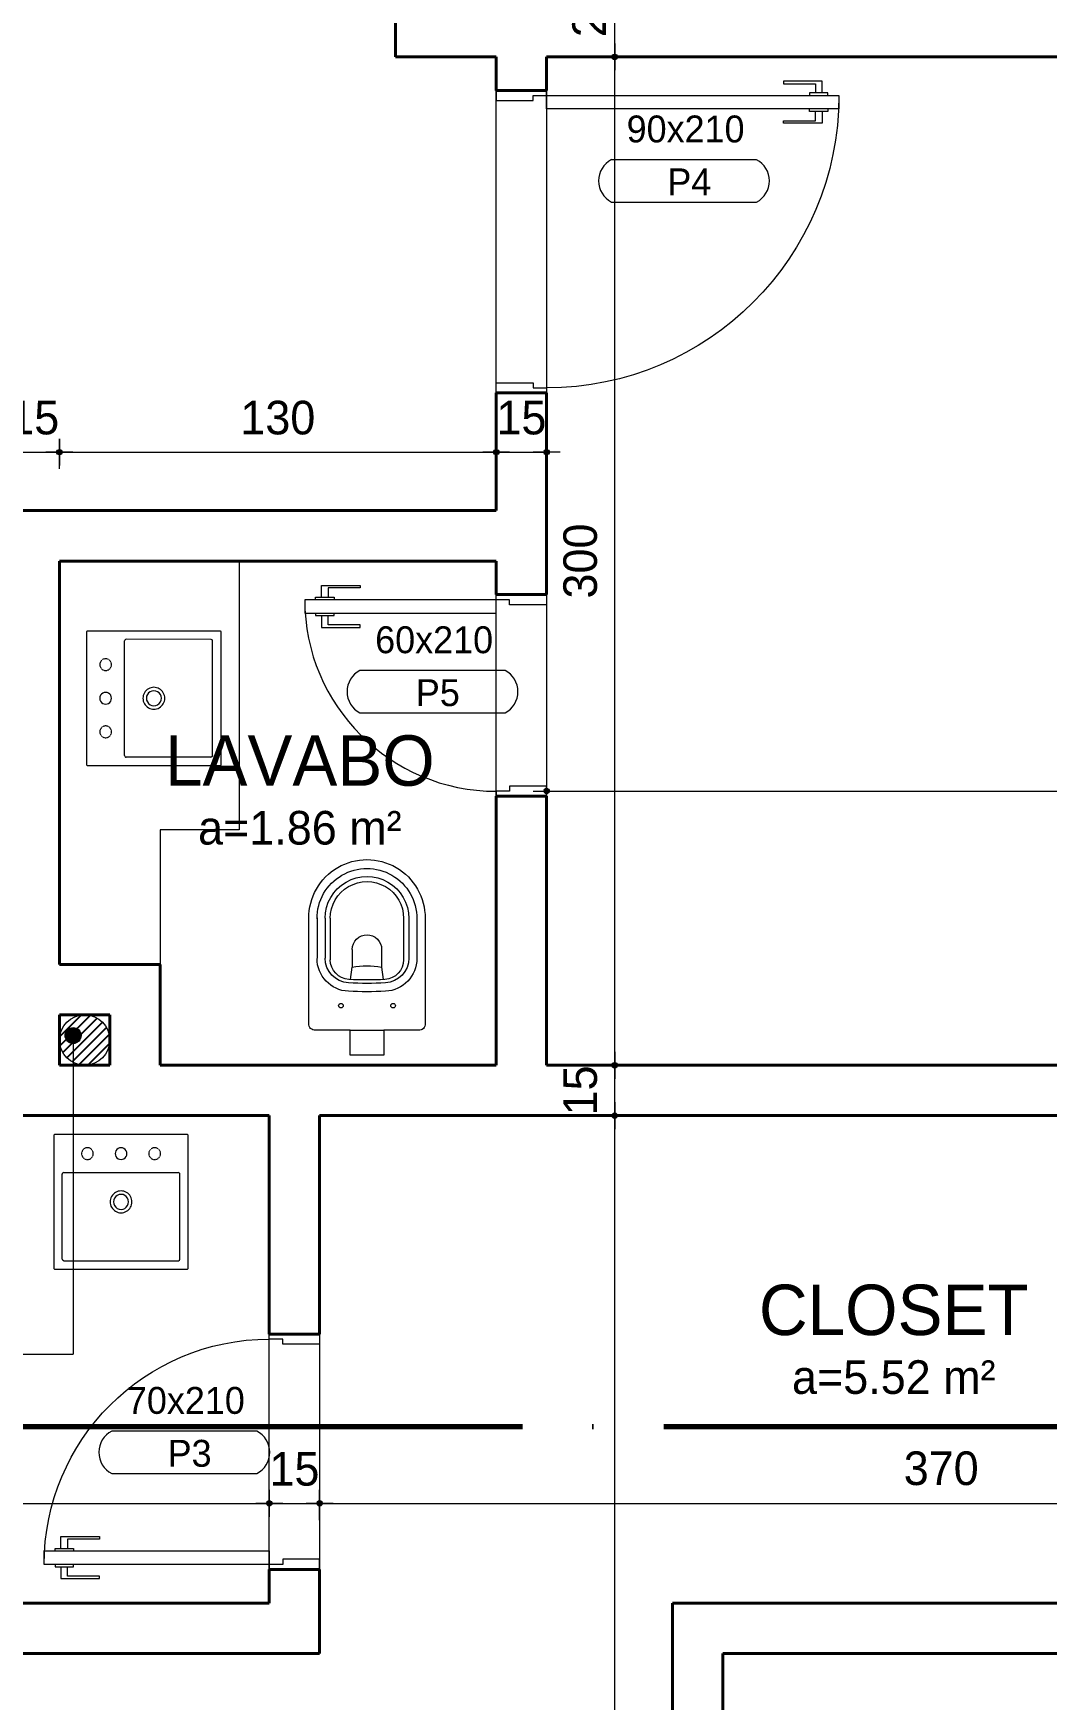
# Model space of a CAD drawing. Header units: millimetres. Extents: x 13204 to 24802, y 21209 to 40694.
# Drawn here: x 19077.5 to 19379.1, y 35897.1 to 36392.9 of the extents above; entities that cross this region are included whole.
import ezdxf
from ezdxf.enums import TextEntityAlignment as Align

# ---------------------------------------------------------------- set-up
doc = ezdxf.new("R2010")
doc.units = ezdxf.units.MM
for name, pattern in [('ACAD_ISO04W100', [30, 24, -3, 0, -3]), ('CACHE', [0.24, 0.12, -0.12]), ('CONTINU', [0])]:
    doc.linetypes.add(name, pattern=pattern)
for name, color, linetype, lineweight in [('COTAS', 30, 'Continuous', 5), ('ESPECARQ', 2, 'Continuous', 20), ('Esquadrias', 2, 'Continuous', 20), ('Linha Corte', 7, 'Continuous', 70), ('Louças', 150, 'Continuous', 15), ('PAREDE', 1, 'Continuous', 40), ('Paredes', 1, 'Continuous', 40), ('PISO', 5, 'Continuous', 5), ('TEXTO', 4, 'Continuous', 5)]:
    doc.layers.add(name, color=color, linetype=linetype, lineweight=lineweight)
doc.layers.add('HACHURAS', color=8, linetype='Continuous')
doc.styles.add('LANA', font='stylu.ttf')
doc.styles.add('REGUA60', font='cityb___.ttf', dxfattribs={"width": 1.4})
doc.dimstyles.new('COTA 50', dxfattribs={"dimscale": 0, "dimtxt": 10, "dimasz": 0.5, "dimexe": 1.25, "dimexo": 5, "dimgap": 5, "dimtad": 1, "dimdec": 0, "dimtxsty": 'LANA', "dimblk": 'cota', "dimcen": 2.5, "dimse2": 1, "dimclrd": 256, "dimclre": 256, "dimclrt": 256, "dimaunit": 1, "dimadec": 0, "dimazin": 0, "dimtfac": 1, "dimtdec": 0, "dimtmove": 0, "dimatfit": 3, "dimldrblk": 'DOTSMALL', "dimfxl": 5, "dimfxlon": 1, "dimtzin": 9, "dimlwd": -1, "dimlwe": -1, "dimarcsym": 0})

# ---------------------------------------------------------------- blocks, each defined once
blk = doc.blocks.new('*U7', base_point=(47649.74, 4231.15))
at = {"layer": 'Esquadrias'}
for p, q in [((47644.24, 4294.9), (47643.49, 4294.9)), ((47643.49, 4294.9), (47643.49, 4289.4)), ((47648.24, 4298.15), (47644.24, 4298.15)), ((47644.24, 4298.15), (47644.24, 4231.15)), ((47648.24, 4231.15), (47648.24, 4298.15)), ((47648.24, 4294.9), (47648.99, 4294.9)), ((47648.99, 4294.9), (47648.99, 4289.4)), ((47643.49, 4293.15), (47639.99, 4293.15)), ((47639.99, 4293.15), (47639.99, 4281.65)), ((47640.74, 4281.65), (47640.74, 4291.15)), ((47640.74, 4291.15), (47643.49, 4291.15)), ((47643.49, 4289.4), (47644.24, 4289.4)), ((47648.99, 4289.4), (47648.24, 4289.4)), ((47648.99, 4293.15), (47652.49, 4293.15)), ((47651.74, 4291.15), (47648.99, 4291.15)), ((47651.74, 4281.65), (47651.74, 4291.15)), ((47652.49, 4293.15), (47652.49, 4281.65)), ((47639.99, 4281.65), (47640.74, 4281.65)), ((47652.49, 4281.65), (47651.74, 4281.65)), ((47581.24, 4231.15), (47579.74, 4231.15)), ((47581.24, 4227.15), (47581.24, 4231.15)), ((47644.24, 4231.15), (47648.24, 4231.15)), ((47648.24, 4231.15), (47649.74, 4231.15)), ((47648.24, 4227.15), (47648.24, 4231.15)), ((47582.74, 4227.15), (47581.24, 4227.15)), ((47582.74, 4216.15), (47582.74, 4227.15)), ((47646.74, 4216.15), (47646.74, 4227.15)), ((47646.74, 4227.15), (47648.24, 4227.15)), ((47579.74, 4216.15), (47582.74, 4216.15)), ((47649.74, 4216.15), (47646.74, 4216.15))]:
    blk.add_line(p, q, dxfattribs=at)
at = {"layer": 'Esquadrias', "color": 0}
blk.add_arc((47648.24, 4231.15), 67, 90, 180, dxfattribs=at)
blk = doc.blocks.new('7408317_p')
at = {"layer": 'Louças'}
blk.add_lwpolyline([(200, 198.7), (198.2, 200.5), (-198.3, 200.5), (-200, 198.7), (-200, -197.7), (-198.3, -199.5), (198.2, -199.5), (200, -197.7)], close=True, dxfattribs=at)
at = {"layer": 'Louças', "linetype": 'CACHE'}
for points in [[(-100, 161.5, 1.00004), (-100, 126.5)], [(-100, 126.5, 1.000058), (-100, 161.5)], [(100, 161.5, 1.000022), (100, 126.5)], [(100, 126.5, 1.000056), (100, 161.5)]]:
    blk.add_lwpolyline(points, format="xyb", dxfattribs=at)
at = {"layer": 'Louças', "linetype": 'CONTINU'}
for points in [[(0, 161.5, 1.00026), (0, 126.5)], [(0, 126.5, 1.000277), (0, 161.5)], [(-170.3, 87.5, 0.414587), (-175.3, 82.5)], [(175.4, 82.5, 0.414612), (170.4, 87.5)], [(0, 33, 1.000349), (0, -32)], [(0, 22.7, 1.000759), (0, -21.8)], [(0, -32, 1.000654), (0, 33)], [(0, -21.8, 1.000698), (0, 22.7)], [(-173.6, -173, -0.197042), (-175, -169.5)], [(-175, -169.5, 0.414578), (-170, -174.5)], [(-170, -174.5, -0.19704), (-173.6, -173)], [(170.6, -174.5, 0.413833), (175, -170.1)]]:
    blk.add_lwpolyline(points, format="xyb", dxfattribs=at)
for points in [[(-175, -169.5), (-175.3, 82.5)], [(-170.3, 87.5), (170.4, 87.5)], [(175, -170.1), (175.4, 82.5)], [(-170, -174.5), (170.6, -174.5)]]:
    blk.add_lwpolyline(points, dxfattribs=at)
blk = doc.blocks.new('7113117_p')
at = {"layer": 'Louças'}
blk.add_lwpolyline([(172.9, -144, 0.467984), (153.2, -124.3), (50, -124.3), (50, -50.4), (-50.4, -50.4), (-50.4, -124.3), (-153.6, -124.3, 0.441665), (-173.3, -144), (-173.3, -457.4, 1.008711), (172.9, -457.4)], format="xyb", close=True, dxfattribs=at)
at = {"layer": 'Louças', "linetype": 'CONTINU'}
blk.add_lwpolyline([(-50.4, -124.3), (50, -124.3)], dxfattribs=at)
at = {"layer": 'Louças', "color": 8, "linetype": 'CONTINU'}
for points in [[(-77.7, -190.6, 1), (-77.7, -204.4)], [(-77.7, -204.4, 1), (-77.7, -190.6)], [(77.7, -190.6, 1), (77.7, -204.4)], [(77.7, -204.4, 1), (77.7, -190.6)], [(-55.5, -240.3, 0.40075), (-148.8, -338.1)], [(55.1, -240.3, 0.027466), (-55.5, -240.3)], [(148.4, -338.1, 0.400736), (55.1, -240.3)], [(-55, -265.2, 0.398103), (-124.8, -338.9)], [(-53.8, -275.4, 0.398153), (-109.4, -334.2)], [(54.7, -265.2, 0.027933), (-55, -265.2)], [(53.4, -275.4, 0.02758), (-53.8, -275.4)], [(109, -334.2, 0.398153), (53.4, -275.4)], [(124.4, -338.9, 0.398024), (54.7, -265.2)], [(-43.9, -311.9, 0.088949), (43.5, -312)], [(-43.9, -364.6, 0.417873), (0, -408.2)], [(0, -408.2, 0.414762), (43.5, -364.6)], [(-148.8, -456.1, 1.005641), (148.4, -456.1)], [(-124.8, -457.4, 1.001107), (124.4, -457.1)], [(-109.4, -457.4, 1.001183), (109, -457.1)]]:
    blk.add_lwpolyline(points, format="xyb", dxfattribs=at)
for points in [[(-48.9, -275.2), (-43.9, -311.9)], [(43.5, -312), (48.5, -275.2)], [(-148.8, -458.5), (-148.8, -339)], [(-124.8, -457.4), (-124.8, -338.9)], [(-109.4, -457.4), (-109.4, -334.2)], [(-43.9, -364.6), (-43.9, -311.9)], [(43.5, -364.6), (43.5, -312)], [(109, -457.1), (109, -334.2)], [(124.4, -457.1), (124.4, -338.9)], [(148.4, -458.5), (148.4, -339)]]:
    blk.add_lwpolyline(points, dxfattribs=at)
blk = doc.blocks.new('*U19', base_point=(46990.75, 4204.16))
at = {"layer": 'Esquadrias'}
for p, q in [((46989.25, 4261.16), (46985.25, 4261.16)), ((46985.25, 4261.16), (46985.25, 4204.16)), ((46989.25, 4204.16), (46989.25, 4261.16)), ((46984.5, 4256.16), (46981, 4256.16)), ((46981, 4256.16), (46981, 4244.66)), ((46981.75, 4244.66), (46981.75, 4254.16)), ((46981.75, 4254.16), (46984.5, 4254.16)), ((46985.25, 4257.91), (46984.5, 4257.91)), ((46984.5, 4257.91), (46984.5, 4252.41)), ((46989.25, 4257.91), (46990, 4257.91)), ((46990, 4257.91), (46990, 4252.41)), ((46990, 4256.16), (46993.5, 4256.16)), ((46992.75, 4254.16), (46990, 4254.16)), ((46992.75, 4244.66), (46992.75, 4254.16)), ((46993.5, 4256.16), (46993.5, 4244.66)), ((46984.5, 4252.41), (46985.25, 4252.41)), ((46990, 4252.41), (46989.25, 4252.41)), ((46981, 4244.66), (46981.75, 4244.66)), ((46993.5, 4244.66), (46992.75, 4244.66)), ((46932.25, 4204.16), (46930.75, 4204.16)), ((46932.25, 4200.16), (46932.25, 4204.16)), ((46985.25, 4204.16), (46989.25, 4204.16)), ((46989.25, 4204.16), (46990.75, 4204.16)), ((46989.25, 4200.16), (46989.25, 4204.16)), ((46933.75, 4200.16), (46932.25, 4200.16)), ((46933.75, 4189.16), (46933.75, 4200.16)), ((46987.75, 4189.16), (46987.75, 4200.16)), ((46987.75, 4200.16), (46989.25, 4200.16)), ((46930.75, 4189.16), (46933.75, 4189.16)), ((46990.75, 4189.16), (46987.75, 4189.16))]:
    blk.add_line(p, q, dxfattribs=at)
at = {"layer": 'Esquadrias', "color": 0}
blk.add_arc((46989.25, 4204.16), 57, 90, 180, dxfattribs=at)
blk = doc.blocks.new('*U20', base_point=(47150.75, 4189.16))
at = {"layer": 'Esquadrias'}
for p, q in [((47149.25, 4276.16), (47145.25, 4276.16)), ((47145.25, 4276.16), (47145.25, 4189.16)), ((47149.25, 4189.16), (47149.25, 4276.16)), ((47144.5, 4271.16), (47141, 4271.16)), ((47141, 4271.16), (47141, 4259.66)), ((47141.75, 4259.66), (47141.75, 4269.16)), ((47141.75, 4269.16), (47144.5, 4269.16)), ((47145.25, 4272.91), (47144.5, 4272.91)), ((47144.5, 4272.91), (47144.5, 4267.41)), ((47149.25, 4272.91), (47150, 4272.91)), ((47150, 4272.91), (47150, 4267.41)), ((47150, 4271.16), (47153.5, 4271.16)), ((47152.75, 4269.16), (47150, 4269.16)), ((47152.75, 4259.66), (47152.75, 4269.16)), ((47153.5, 4271.16), (47153.5, 4259.66)), ((47144.5, 4267.41), (47145.25, 4267.41)), ((47150, 4267.41), (47149.25, 4267.41)), ((47141, 4259.66), (47141.75, 4259.66)), ((47153.5, 4259.66), (47152.75, 4259.66)), ((47062.25, 4189.16), (47060.75, 4189.16)), ((47062.25, 4185.16), (47062.25, 4189.16)), ((47145.25, 4189.16), (47149.25, 4189.16)), ((47149.25, 4189.16), (47150.75, 4189.16)), ((47149.25, 4185.16), (47149.25, 4189.16)), ((47063.75, 4185.16), (47062.25, 4185.16)), ((47063.75, 4174.16), (47063.75, 4185.16)), ((47147.75, 4174.16), (47147.75, 4185.16)), ((47147.75, 4185.16), (47149.25, 4185.16)), ((47060.75, 4174.16), (47063.75, 4174.16)), ((47150.75, 4174.16), (47147.75, 4174.16))]:
    blk.add_line(p, q, dxfattribs=at)
at = {"layer": 'Esquadrias', "color": 0}
blk.add_arc((47149.25, 4189.16), 87, 90, 180, dxfattribs=at)
blk = doc.blocks.new('*U47', base_point=(57624.4, 6290.1))
blk = doc.blocks.new('INDESQ2')
at = {"color": 0, "linetype": 'ByBlock'}
for p, q in [((4.318, 2.959), (-4.318, 2.959)), ((-4.318, 0.438), (4.318, 0.438))]:
    blk.add_line(p, q, dxfattribs=at)
at = {"color": 0}
for centre, start, end in [((-3.665, 1.698), 117.36541, 242.63459), ((3.665, 1.698), 297.36541, 62.63459)]:
    blk.add_arc(centre, 1.42, start, end, dxfattribs=at)
at = {"style": 'REGUA60', "width": 1.4, "flags": 9}
blk.add_attdef('LOCAL', text='', height=1.5, dxfattribs=at).set_placement((-0.08, -4.348), align=Align.CENTER)
at = {"layer": 'ESPECARQ', "color": 0, "style": 'REGUA60'}
for tag, width, p in [('COD', 1.1, (-0.08, 0.951)), ('DIM', 1.4, (-0.08, -2.169))]:
    blk.add_attdef(tag, text='', height=1.5, dxfattribs=dict(at, width=width)).set_placement(p, align=Align.CENTER)
blk = doc.blocks.new('*U57', base_point=(58257.01, 6118.58))
blk = doc.blocks.new('cota')
at = {"layer": 'COTAS'}
blk.add_hatch(color=256, dxfattribs=at).paths.add_polyline_path([(-1.6, 0, 1), (1.6, 0, 1)])
for points in [[(-1.6, 0), (-8, 0)], [(0, 1.6), (0, 8)], [(8, 0), (1.6, 0)], [(0, -8), (0, -1.6)]]:
    blk.add_lwpolyline(points, dxfattribs=at)
blk.add_circle((0, 0), 1.6, dxfattribs=at)
blk = doc.blocks.new('*D572')
at = {"layer": 'COTAS', "transparency": 16777216}
for p, q in [((18835.27, 36834.55), (18835.27, 36840.8)), ((18835.77, 36839.55), (19147.22, 36839.55))]:
    blk.add_line(p, q, dxfattribs=at)
at = {"layer": 'Defpoints', "color": 0, "transparency": 16777216}
for p in [(19147.72, 36839.55), (18835.27, 36070.87), (19147.72, 36070.87)]:
    blk.add_point(p, dxfattribs=at)
at = {"layer": 'COTAS', "transparency": 16777216, "xscale": 0.5, "yscale": 0.5, "zscale": 0.5, "rotation": 180}
blk.add_blockref('cota', (18835.27, 36839.55), dxfattribs=at)
at = {"layer": 'COTAS', "transparency": 16777216, "xscale": 0.5, "yscale": 0.5, "zscale": 0.5}
blk.add_blockref('cota', (19147.72, 36839.55), dxfattribs=at)
at = {"layer": 'COTAS', "transparency": 16777216, "insert": (18991.49, 36849.73), "char_height": 10, "attachment_point": 5, "style": 'LANA'}
blk.add_mtext('312', dxfattribs=at)
blk = doc.blocks.new('_DotSmall')
at = {"layer": 'PAREDE', "color": 0, "const_width": 0.5}
blk.add_lwpolyline([(-0.0625, 0, 1), (0.0625, 0, 1)], format="xyb", close=True, dxfattribs=at)
blk = doc.blocks.new('*D419')
at = {"layer": 'COTAS', "transparency": 16777216}
for p, q in [((19147.72, 36834.55), (19147.72, 36840.8)), ((19148.22, 36839.55), (19162.22, 36839.55))]:
    blk.add_line(p, q, dxfattribs=at)
at = {"layer": 'Defpoints', "color": 0, "transparency": 16777216}
for p in [(19162.72, 36839.55), (19147.72, 36070.87), (19162.72, 36070.87)]:
    blk.add_point(p, dxfattribs=at)
at = {"layer": 'COTAS', "transparency": 16777216, "xscale": 0.5, "yscale": 0.5, "zscale": 0.5, "rotation": 180}
blk.add_blockref('cota', (19147.72, 36839.55), dxfattribs=at)
at = {"layer": 'COTAS', "transparency": 16777216, "xscale": 0.5, "yscale": 0.5, "zscale": 0.5}
blk.add_blockref('cota', (19162.72, 36839.55), dxfattribs=at)
at = {"layer": 'COTAS', "transparency": 16777216, "insert": (19155.22, 36849.76), "char_height": 10, "attachment_point": 5, "style": 'LANA'}
blk.add_mtext('15', dxfattribs=at)
blk = doc.blocks.new('*D573')
at = {"layer": 'COTAS', "transparency": 16777216}
for p, q in [((19162.72, 36834.55), (19162.72, 36840.8)), ((19163.22, 36839.55), (19532.22, 36839.55))]:
    blk.add_line(p, q, dxfattribs=at)
at = {"layer": 'Defpoints', "color": 0, "transparency": 16777216}
for p in [(19532.72, 36839.55), (19162.72, 36070.87), (19532.72, 36070.87)]:
    blk.add_point(p, dxfattribs=at)
at = {"layer": 'COTAS', "transparency": 16777216, "xscale": 0.5, "yscale": 0.5, "zscale": 0.5, "rotation": 180}
blk.add_blockref('cota', (19162.72, 36839.55), dxfattribs=at)
at = {"layer": 'COTAS', "transparency": 16777216, "xscale": 0.5, "yscale": 0.5, "zscale": 0.5}
blk.add_blockref('cota', (19532.72, 36839.55), dxfattribs=at)
at = {"layer": 'COTAS', "transparency": 16777216, "insert": (19347.72, 36849.94), "char_height": 10, "attachment_point": 5, "style": 'LANA'}
blk.add_mtext('370', dxfattribs=at)
blk = doc.blocks.new('*D593')
at = {"layer": 'COTAS', "transparency": 16777216}
for p, q in [((19230.27, 36625.87), (19230.27, 36624.15)), ((19230.77, 36625.4), (19829.77, 36625.4))]:
    blk.add_line(p, q, dxfattribs=at)
at = {"layer": 'Defpoints', "color": 0, "transparency": 16777216}
for p in [(19230.27, 36630.87), (19830.27, 36625.4), (19830.27, 36385.87)]:
    blk.add_point(p, dxfattribs=at)
at = {"layer": 'COTAS', "transparency": 16777216, "xscale": 0.5, "yscale": 0.5, "zscale": 0.5, "rotation": 180}
blk.add_blockref('cota', (19230.27, 36625.4), dxfattribs=at)
at = {"layer": 'COTAS', "transparency": 16777216, "xscale": 0.5, "yscale": 0.5, "zscale": 0.5}
blk.add_blockref('cota', (19830.27, 36625.4), dxfattribs=at)
at = {"layer": 'COTAS', "transparency": 16777216, "insert": (19530.27, 36635.62), "char_height": 10, "attachment_point": 5, "style": 'LANA'}
blk.add_mtext('600', dxfattribs=at)
blk = doc.blocks.new('*D615')
at = {"layer": 'COTAS', "transparency": 16777216}
for p, q in [((18835.27, 35950.51), (18835.27, 35956.76)), ((18835.77, 35955.51), (19147.22, 35955.51))]:
    blk.add_line(p, q, dxfattribs=at)
at = {"layer": 'Defpoints', "color": 0, "transparency": 16777216}
for p in [(19147.72, 35955.51), (19147.72, 35935.87), (18835.27, 35925.87)]:
    blk.add_point(p, dxfattribs=at)
at = {"layer": 'COTAS', "transparency": 16777216, "xscale": 0.5, "yscale": 0.5, "zscale": 0.5, "rotation": 180}
blk.add_blockref('cota', (18835.27, 35955.51), dxfattribs=at)
at = {"layer": 'COTAS', "transparency": 16777216, "xscale": 0.5, "yscale": 0.5, "zscale": 0.5}
blk.add_blockref('cota', (19147.72, 35955.51), dxfattribs=at)
at = {"layer": 'COTAS', "transparency": 16777216, "insert": (18991.49, 35965.69), "char_height": 10, "attachment_point": 5, "style": 'LANA'}
blk.add_mtext('312', dxfattribs=at)
blk = doc.blocks.new('*D427')
at = {"layer": 'COTAS', "transparency": 16777216}
for p, q in [((19147.72, 35950.51), (19147.72, 35956.76)), ((19148.22, 35955.51), (19162.22, 35955.51))]:
    blk.add_line(p, q, dxfattribs=at)
at = {"layer": 'Defpoints', "color": 0, "transparency": 16777216}
for p in [(19162.72, 35955.51), (19147.72, 35935.87), (19162.72, 35935.87)]:
    blk.add_point(p, dxfattribs=at)
at = {"layer": 'COTAS', "transparency": 16777216, "xscale": 0.5, "yscale": 0.5, "zscale": 0.5, "rotation": 180}
blk.add_blockref('cota', (19147.72, 35955.51), dxfattribs=at)
at = {"layer": 'COTAS', "transparency": 16777216, "xscale": 0.5, "yscale": 0.5, "zscale": 0.5}
blk.add_blockref('cota', (19162.72, 35955.51), dxfattribs=at)
at = {"layer": 'COTAS', "transparency": 16777216, "insert": (19155.22, 35965.72), "char_height": 10, "attachment_point": 5, "style": 'LANA'}
blk.add_mtext('15', dxfattribs=at)
blk = doc.blocks.new('*D616')
at = {"layer": 'COTAS', "transparency": 16777216}
for p, q in [((19162.72, 35950.51), (19162.72, 35956.76)), ((19163.22, 35955.51), (19532.22, 35955.51))]:
    blk.add_line(p, q, dxfattribs=at)
at = {"layer": 'Defpoints', "color": 0, "transparency": 16777216}
for p in [(19532.72, 35955.51), (19162.72, 35935.87), (19532.72, 35935.87)]:
    blk.add_point(p, dxfattribs=at)
at = {"layer": 'COTAS', "transparency": 16777216, "xscale": 0.5, "yscale": 0.5, "zscale": 0.5, "rotation": 180}
blk.add_blockref('cota', (19162.72, 35955.51), dxfattribs=at)
at = {"layer": 'COTAS', "transparency": 16777216, "xscale": 0.5, "yscale": 0.5, "zscale": 0.5}
blk.add_blockref('cota', (19532.72, 35955.51), dxfattribs=at)
at = {"layer": 'COTAS', "transparency": 16777216, "insert": (19347.72, 35965.9), "char_height": 10, "attachment_point": 5, "style": 'LANA'}
blk.add_mtext('370', dxfattribs=at)
blk = doc.blocks.new('*D436')
at = {"layer": 'COTAS', "transparency": 16777216}
for p, q in [((19230.27, 36167.92), (19230.27, 36166.19)), ((19230.77, 36167.44), (19829.77, 36167.44))]:
    blk.add_line(p, q, dxfattribs=at)
at = {"layer": 'Defpoints', "color": 0, "transparency": 16777216}
for p in [(19230.27, 36172.92), (19830.27, 36167.44), (19830.27, 35927.92)]:
    blk.add_point(p, dxfattribs=at)
at = {"layer": 'COTAS', "transparency": 16777216, "xscale": 0.5, "yscale": 0.5, "zscale": 0.5, "rotation": 180}
blk.add_blockref('cota', (19230.27, 36167.44), dxfattribs=at)
at = {"layer": 'COTAS', "transparency": 16777216, "xscale": 0.5, "yscale": 0.5, "zscale": 0.5}
blk.add_blockref('cota', (19830.27, 36167.44), dxfattribs=at)
at = {"layer": 'COTAS', "transparency": 16777216, "insert": (19530.27, 36177.66), "char_height": 10, "attachment_point": 5, "style": 'LANA'}
blk.add_mtext('600', dxfattribs=at)
blk = doc.blocks.new('*D446')
at = {"layer": 'COTAS', "transparency": 16777216}
for p, q in [((19070.27, 36263.26), (19070.27, 36269.51)), ((19070.77, 36268.26), (19084.77, 36268.26))]:
    blk.add_line(p, q, dxfattribs=at)
at = {"layer": 'Defpoints', "color": 0, "transparency": 16777216}
for p in [(19085.27, 36268.26), (19085.27, 36216.69), (19070.27, 36186.69)]:
    blk.add_point(p, dxfattribs=at)
at = {"layer": 'COTAS', "transparency": 16777216, "xscale": 0.5, "yscale": 0.5, "zscale": 0.5, "rotation": 180}
blk.add_blockref('cota', (19070.27, 36268.26), dxfattribs=at)
at = {"layer": 'COTAS', "transparency": 16777216, "xscale": 0.5, "yscale": 0.5, "zscale": 0.5}
blk.add_blockref('cota', (19085.27, 36268.26), dxfattribs=at)
at = {"layer": 'COTAS', "transparency": 16777216, "insert": (19077.77, 36278.48), "char_height": 10, "attachment_point": 5, "style": 'LANA'}
blk.add_mtext('15', dxfattribs=at)
blk = doc.blocks.new('*D624')
at = {"layer": 'COTAS', "transparency": 16777216}
for p, q in [((19085.27, 36263.26), (19085.27, 36269.51)), ((19085.77, 36268.26), (19214.77, 36268.26))]:
    blk.add_line(p, q, dxfattribs=at)
at = {"layer": 'Defpoints', "color": 0, "transparency": 16777216}
for p in [(19215.27, 36268.26), (19215.27, 36235.87), (19085.27, 36233.39)]:
    blk.add_point(p, dxfattribs=at)
at = {"layer": 'COTAS', "transparency": 16777216, "xscale": 0.5, "yscale": 0.5, "zscale": 0.5, "rotation": 180}
blk.add_blockref('cota', (19085.27, 36268.26), dxfattribs=at)
at = {"layer": 'COTAS', "transparency": 16777216, "xscale": 0.5, "yscale": 0.5, "zscale": 0.5}
blk.add_blockref('cota', (19215.27, 36268.26), dxfattribs=at)
at = {"layer": 'COTAS', "transparency": 16777216, "insert": (19150.27, 36278.48), "char_height": 10, "attachment_point": 5, "style": 'LANA'}
blk.add_mtext('130', dxfattribs=at)
blk = doc.blocks.new('*D625')
at = {"layer": 'COTAS', "transparency": 16777216}
for p, q in [((19215.27, 36263.26), (19215.27, 36269.51)), ((19215.77, 36268.26), (19229.77, 36268.26))]:
    blk.add_line(p, q, dxfattribs=at)
at = {"layer": 'Defpoints', "color": 0, "transparency": 16777216}
for p in [(19230.27, 36268.26), (19230.27, 36255.87), (19215.27, 36235.87)]:
    blk.add_point(p, dxfattribs=at)
at = {"layer": 'COTAS', "transparency": 16777216, "xscale": 0.5, "yscale": 0.5, "zscale": 0.5, "rotation": 180}
blk.add_blockref('cota', (19215.27, 36268.26), dxfattribs=at)
at = {"layer": 'COTAS', "transparency": 16777216, "xscale": 0.5, "yscale": 0.5, "zscale": 0.5}
blk.add_blockref('cota', (19230.27, 36268.26), dxfattribs=at)
at = {"layer": 'COTAS', "transparency": 16777216, "insert": (19222.77, 36278.48), "char_height": 10, "attachment_point": 5, "style": 'LANA'}
blk.add_mtext('15', dxfattribs=at)
blk = doc.blocks.new('*D638')
at = {"layer": 'COTAS', "transparency": 16777216}
for p, q in [((19282.72, 35497.97), (19282.72, 35491.72)), ((19283.22, 35492.97), (19532.22, 35492.97))]:
    blk.add_line(p, q, dxfattribs=at)
at = {"layer": 'Defpoints', "color": 0, "transparency": 16777216}
for p in [(19532.72, 36015.87), (19282.72, 35590.87), (19532.72, 35492.97)]:
    blk.add_point(p, dxfattribs=at)
at = {"layer": 'COTAS', "transparency": 16777216, "xscale": 0.5, "yscale": 0.5, "zscale": 0.5, "rotation": 180}
blk.add_blockref('cota', (19282.72, 35492.97), dxfattribs=at)
at = {"layer": 'COTAS', "transparency": 16777216, "xscale": 0.5, "yscale": 0.5, "zscale": 0.5}
blk.add_blockref('cota', (19532.72, 35492.97), dxfattribs=at)
at = {"layer": 'COTAS', "transparency": 16777216, "insert": (19407.72, 35503.22), "char_height": 10, "attachment_point": 5, "style": 'LANA'}
blk.add_mtext('250', dxfattribs=at)
blk = doc.blocks.new('*D492')
at = {"layer": 'COTAS', "transparency": 16777216}
for p, q in [((19250.54, 35591.37), (19250.54, 36070.37)), ((19255.54, 35590.87), (19249.29, 35590.87))]:
    blk.add_line(p, q, dxfattribs=at)
at = {"layer": 'Defpoints', "color": 0, "transparency": 16777216}
for p in [(19162.72, 36070.87), (19250.54, 36070.87), (19262.26, 35590.87)]:
    blk.add_point(p, dxfattribs=at)
at = {"layer": 'COTAS', "transparency": 16777216, "xscale": 0.5, "yscale": 0.5, "zscale": 0.5}
for p, rotation in [((19250.54, 36070.87), 90), ((19250.54, 35590.87), 270)]:
    blk.add_blockref('cota', p, dxfattribs=dict(at, rotation=rotation))
at = {"layer": 'COTAS', "transparency": 16777216, "insert": (19240.28, 35830.87), "char_height": 10, "attachment_point": 5, "rotation": 90, "style": 'LANA'}
blk.add_mtext('480', dxfattribs=at)
blk = doc.blocks.new('*D664')
at = {"layer": 'COTAS', "transparency": 16777216}
for p, q in [((19250.54, 36071.37), (19250.54, 36085.37)), ((19245.54, 36070.87), (19251.79, 36070.87))]:
    blk.add_line(p, q, dxfattribs=at)
at = {"layer": 'Defpoints', "color": 0, "transparency": 16777216}
for p in [(19230.27, 36085.87), (19250.54, 36085.87), (19162.72, 36070.87)]:
    blk.add_point(p, dxfattribs=at)
at = {"layer": 'COTAS', "transparency": 16777216, "xscale": 0.5, "yscale": 0.5, "zscale": 0.5}
for p, rotation in [((19250.54, 36085.87), 90), ((19250.54, 36070.87), 270)]:
    blk.add_blockref('cota', p, dxfattribs=dict(at, rotation=rotation))
at = {"layer": 'COTAS', "transparency": 16777216, "insert": (19240.32, 36078.37), "char_height": 10, "attachment_point": 5, "rotation": 90, "style": 'LANA'}
blk.add_mtext('15', dxfattribs=at)
blk = doc.blocks.new('*D665')
at = {"layer": 'COTAS', "transparency": 16777216}
for p, q in [((19250.54, 36086.37), (19250.54, 36385.37)), ((19245.54, 36085.87), (19251.79, 36085.87))]:
    blk.add_line(p, q, dxfattribs=at)
at = {"layer": 'Defpoints', "color": 0, "transparency": 16777216}
for p in [(19230.27, 36385.87), (19250.54, 36385.87), (19230.27, 36085.87)]:
    blk.add_point(p, dxfattribs=at)
at = {"layer": 'COTAS', "transparency": 16777216, "xscale": 0.5, "yscale": 0.5, "zscale": 0.5}
for p, rotation in [((19250.54, 36385.87), 90), ((19250.54, 36085.87), 270)]:
    blk.add_blockref('cota', p, dxfattribs=dict(at, rotation=rotation))
at = {"layer": 'COTAS', "transparency": 16777216, "insert": (19240.32, 36235.87), "char_height": 10, "attachment_point": 5, "rotation": 90, "style": 'LANA'}
blk.add_mtext('300', dxfattribs=at)
blk = doc.blocks.new('*D666')
at = {"layer": 'COTAS', "transparency": 16777216}
for p, q in [((19250.54, 36386.37), (19250.54, 36410.37)), ((19245.54, 36385.87), (19251.79, 36385.87))]:
    blk.add_line(p, q, dxfattribs=at)
at = {"layer": 'Defpoints', "color": 0, "transparency": 16777216}
for p in [(19240.32, 36410.87), (19250.54, 36410.87), (19230.27, 36385.87)]:
    blk.add_point(p, dxfattribs=at)
at = {"layer": 'COTAS', "transparency": 16777216, "xscale": 0.5, "yscale": 0.5, "zscale": 0.5}
for p, rotation in [((19250.54, 36410.87), 90), ((19250.54, 36385.87), 270)]:
    blk.add_blockref('cota', p, dxfattribs=dict(at, rotation=rotation))
at = {"layer": 'COTAS', "transparency": 16777216, "insert": (19242.99, 36399.17), "char_height": 10, "attachment_point": 5, "rotation": 90, "style": 'LANA'}
blk.add_mtext('25', dxfattribs=at)

msp = doc.modelspace()

# ---------------------------------------------------------------- hatches: boundary and pattern name
at = {"layer": 'HACHURAS'}
h = msp.add_hatch(dxfattribs=at)
h.set_pattern_fill('_USER', color=256, scale=2, angle=135, style=0, pattern_type=0)
h.set_pattern_definition([(225, (19100.2694, 36100.8713), (-1.41421, 1.41421), [])])
edge = h.paths.add_edge_path()
edge.add_arc((19092.77, 36093.37), 7.5, 0, 360)
at = {"layer": 'TEXTO'}
h = msp.add_hatch(color=256, dxfattribs=at)
edge = h.paths.add_edge_path()
edge.add_arc((19089.34, 36094.71), 2.38, 0, 360)

# ---------------------------------------------------------------- linework, layer by layer
at = {"layer": 'Esquadrias'}
msp.add_circle((19092.77, 36093.37), 7.5, dxfattribs=at)
at = {"layer": 'Linha Corte', "linetype": 'ACAD_ISO04W100', "ltscale": 7}
msp.add_line((17374.27, 35978.34), (20122.72, 35978.34), dxfattribs=at)
at = {"layer": 'Louças'}
for p, q in [((19138.81, 36235.87), (19138.81, 36155.87)), ((19138.81, 36155.87), (19115.27, 36155.87)), ((19115.27, 36155.87), (19115.27, 36085.87))]:
    msp.add_line(p, q, dxfattribs=at)
at = {"layer": 'PAREDE'}
msp.add_line((19215.27, 36250.87), (19029.72, 36250.87), dxfattribs=at)
at = {"layer": 'Paredes'}
for p, q in [((19185.27, 36385.87), (19185.27, 36410.87)), ((19215.27, 36385.87), (19185.27, 36385.87)), ((19215.27, 36385.87), (19215.27, 36375.87)), ((19830.27, 36385.87), (19230.27, 36385.87)), ((19230.27, 36385.87), (19230.27, 36375.87)), ((19230.27, 36375.87), (19215.27, 36375.87)), ((19215.27, 36285.87), (19215.27, 36250.87)), ((19230.27, 36285.87), (19215.27, 36285.87)), ((19230.27, 36285.87), (19230.27, 36225.87)), ((19085.27, 36235.87), (19085.27, 36233.39)), ((19085.27, 36235.87), (19085.27, 36115.87)), ((19085.27, 36235.87), (19215.27, 36235.87)), ((19215.27, 36235.87), (19215.27, 36225.87)), ((19215.27, 36225.87), (19230.27, 36225.87)), ((19215.27, 36165.87), (19215.27, 36085.87)), ((19215.27, 36165.87), (19230.27, 36165.87)), ((19230.27, 36165.87), (19230.27, 36085.87)), ((19115.27, 36115.87), (19085.27, 36115.87)), ((19115.27, 36115.87), (19115.27, 36085.87)), ((19100.27, 36100.87), (19085.27, 36100.87)), ((19085.27, 36100.87), (19085.27, 36085.87)), ((19100.27, 36100.87), (19100.27, 36085.87)), ((19100.27, 36085.87), (19085.27, 36085.87)), ((19215.27, 36085.87), (19115.27, 36085.87)), ((19230.27, 36085.87), (19547.72, 36085.87)), ((19147.72, 36070.87), (18835.27, 36070.87)), ((19147.72, 36005.87), (19147.72, 36070.87)), ((19162.72, 36005.87), (19162.72, 36070.87)), ((19162.72, 36070.87), (19532.72, 36070.87)), ((19147.72, 36005.87), (19162.72, 36005.87)), ((19147.72, 35925.87), (19147.72, 35935.87)), ((19147.72, 35935.87), (19162.72, 35935.87)), ((19162.72, 35910.87), (19162.72, 35935.87)), ((18925.27, 35925.87), (19147.72, 35925.87)), ((19267.72, 35590.87), (19267.72, 35925.87)), ((19267.72, 35925.87), (19532.72, 35925.87)), ((18987.72, 35910.87), (19162.72, 35910.87)), ((19282.72, 35590.87), (19282.72, 35910.87)), ((19282.72, 35910.87), (19532.72, 35910.87))]:
    msp.add_line(p, q, dxfattribs=at)
at = {"layer": 'PISO'}
for points in [[(19215.27, 36285.87), (19215.27, 36375.87), (19230.27, 36375.87), (19230.27, 36285.87)], [(19215.27, 36165.87), (19215.27, 36225.87), (19230.27, 36225.87), (19230.27, 36165.87)], [(19162.72, 36005.87), (19162.72, 35935.87), (19147.72, 35935.87), (19147.72, 36005.87)]]:
    msp.add_lwpolyline(points, close=True, dxfattribs=at)
at = {"layer": 'TEXTO'}
for p in [(19089.34, 36094.71), (18965.43, 35999.86)]:
    msp.add_line(p, (19089.34, 35999.86), dxfattribs=at)
msp.add_circle((19089.34, 36094.71), 2.38, dxfattribs=at)

# ---------------------------------------------------------------- block references
at = {"layer": 'Esquadrias', "color": 5, "yscale": -1, "rotation": 90}
msp.add_blockref('*U20', (19230.27, 36375.87), dxfattribs=at)
at = {"layer": 'Esquadrias', "color": 5, "rotation": 90}
msp.add_blockref('*U19', (19215.27, 36225.87), dxfattribs=at)
at = {"layer": 'Esquadrias', "color": 5, "xscale": -1, "rotation": 90}
msp.add_blockref('*U7', (19147.72, 35935.87), dxfattribs=at)
at = {"layer": 'Louças', "yscale": 0.1000000000349246, "zscale": 0.1}
for name, p, xscale, rotation in [('7408317_p', (19113.42, 36195.05), 0.09999999962747097, 90), ('7113117_p', (19176.82, 36083.84), -0.1000000000349246, 180)]:
    msp.add_blockref(name, p, dxfattribs=dict(at, xscale=xscale, rotation=rotation))
at = {"layer": 'Louças', "xscale": 0.1000000000349246, "yscale": 0.1000000000349246, "zscale": 0.1}
msp.add_blockref('7408317_p', (19103.61, 36045.17), dxfattribs=at)
at = {"layer": 'TEXTO'}
ref = msp.add_blockref('INDESQ2', (19271.16, 36357.47), dxfattribs=dict(at, xscale=4.999999999999704, yscale=4.999999999999704, zscale=4.999999999999704, rotation=179.9933850202378))
ref.add_attrib('COD', 'P4', dxfattribs={"layer": 'ESPECARQ', "color": 0, "height": 8, "rotation": 359.9934, "style": 'LANA'}).set_placement((19272.75, 36344.68), align=Align.CENTER)
ref.add_attrib('DIM', '90x210', dxfattribs={"layer": 'ESPECARQ', "color": 0, "height": 8, "rotation": 359.9934, "style": 'LANA'}).set_placement((19271.64, 36360.42), align=Align.CENTER)
ref = msp.add_blockref('INDESQ2', (19196.31, 36205.5), dxfattribs=dict(at, xscale=4.999999999999704, yscale=4.999999999999704, zscale=4.999999999999704, rotation=179.9933850202378))
ref.add_attrib('COD', 'P5', dxfattribs={"layer": 'ESPECARQ', "color": 0, "height": 8, "rotation": 359.9934, "style": 'LANA'}).set_placement((19197.9, 36192.71), align=Align.CENTER)
ref.add_attrib('DIM', '60x210', dxfattribs={"layer": 'ESPECARQ', "color": 0, "height": 8, "rotation": 359.9934, "style": 'LANA'}).set_placement((19196.79, 36208.45), align=Align.CENTER)
ref = msp.add_blockref('*U57', (19156.83, 36169.02), dxfattribs=at)
ref.add_attrib('AMBIENTE', 'LAVABO', dxfattribs={"color": 0, "height": 15, "style": 'LANA'}).set_placement((19156.83, 36169.02), align=Align.CENTER)
ref.add_attrib('ÁREA', 'a=1.86 m²', dxfattribs={"color": 0, "height": 10, "style": 'LANA'}).set_placement((19156.83, 36151.52), align=Align.CENTER)
ref = msp.add_blockref('*U47', (19333.6, 36005.59), dxfattribs=at)
ref.add_attrib('AMBIENTE', 'CLOSET', dxfattribs={"color": 0, "height": 15, "style": 'LANA'}).set_placement((19333.6, 36005.59), align=Align.CENTER)
ref.add_attrib('ÁREA', 'a=5.52 m²', dxfattribs={"color": 0, "height": 10, "style": 'LANA'}).set_placement((19333.6, 35988.09), align=Align.CENTER)
ref = msp.add_blockref('INDESQ2', (19122.42, 35979.2), dxfattribs=dict(at, xscale=4.999999999999704, yscale=4.999999999999704, zscale=4.999999999999704, rotation=179.9933850202378))
ref.add_attrib('COD', 'P3', dxfattribs={"layer": 'ESPECARQ', "color": 0, "height": 8, "rotation": 359.9934, "style": 'LANA'}).set_placement((19124.01, 35966.41), align=Align.CENTER)
ref.add_attrib('DIM', '70x210', dxfattribs={"layer": 'ESPECARQ', "color": 0, "height": 8, "rotation": 359.9934, "style": 'LANA'}).set_placement((19122.9, 35982.15), align=Align.CENTER)

# ---------------------------------------------------------------- dimensions: what is measured, and where the dimension line sits
at = {"layer": 'COTAS'}
for base, p1, p2, picture, middle in [((19147.72, 36839.55), (18835.27, 36070.87), (19147.72, 36070.87), '*D572', (18991.49, 36849.73)), ((19532.72, 36839.55), (19162.72, 36070.87), (19532.72, 36070.87), '*D573', (19347.72, 36849.94)), ((19830.27, 36625.4), (19230.27, 36630.87), (19830.27, 36385.87), '*D593', (19530.27, 36635.62)), ((19215.27, 36268.26), (19085.27, 36233.39), (19215.27, 36235.87), '*D624', (19150.27, 36278.48)), ((19830.27, 36167.44), (19230.27, 36172.92), (19830.27, 35927.92), '*D436', (19530.27, 36177.66)), ((19532.72, 35492.97), (19282.72, 35590.87), (19532.72, 36015.87), '*D638', (19407.72, 35503.22)), ((19147.72, 35955.51), (18835.27, 35925.87), (19147.72, 35935.87), '*D615', (18991.49, 35965.69)), ((19532.72, 35955.51), (19162.72, 35935.87), (19532.72, 35935.87), '*D616', (19347.72, 35965.9))]:
    dim = msp.add_linear_dim(base=base, p1=p1, p2=p2, dimstyle='COTA 50', override={"dimscale": 1}, dxfattribs=at)
    dim.commit()
    dim.dimension.update_dxf_attribs({"geometry": picture, "text_midpoint": middle})
for base, p1, p2, override, picture, middle in [((19162.72, 36839.55), (19147.72, 36070.87), (19162.72, 36070.87), {"dimscale": 1}, '*D419', (19155.22, 36839.55)), ((19085.27, 36268.26), (19070.27, 36186.69), (19085.27, 36216.69), {"dimscale": 1, "dimtmove": 1}, '*D446', (19077.77, 36268.26)), ((19230.27, 36268.26), (19215.27, 36235.87), (19230.27, 36255.87), {"dimscale": 1, "dimtmove": 1}, '*D625', (19222.77, 36268.26)), ((19162.72, 35955.51), (19147.72, 35935.87), (19162.72, 35935.87), {"dimscale": 1}, '*D427', (19155.22, 35955.51))]:
    dim = msp.add_linear_dim(base=base, p1=p1, p2=p2, dimstyle='COTA 50', override=override, dxfattribs=at)
    dim.commit()
    dim.dimension.update_dxf_attribs({"geometry": picture, "text_midpoint": middle, "dimtype": 160})
for base, p1, p2, picture, middle in [((19250.54, 36410.87), (19230.27, 36385.87), (19240.32, 36410.87), '*D666', (19253.2, 36399.17)), ((19250.54, 36085.87), (19162.72, 36070.87), (19230.27, 36085.87), '*D664', (19250.54, 36078.37))]:
    dim = msp.add_linear_dim(base=base, p1=p1, p2=p2, angle=90, dimstyle='COTA 50', override={"dimscale": 1, "dimtmove": 1}, dxfattribs=at)
    dim.commit()
    dim.dimension.update_dxf_attribs({"geometry": picture, "text_midpoint": middle, "dimtype": 160})
for base, p1, p2, picture, middle in [((19250.54, 36385.87), (19230.27, 36085.87), (19230.27, 36385.87), '*D665', (19240.32, 36235.87)), ((19250.54, 36070.87), (19262.26, 35590.87), (19162.72, 36070.87), '*D492', (19240.28, 35830.87))]:
    dim = msp.add_linear_dim(base=base, p1=p1, p2=p2, angle=90, dimstyle='COTA 50', override={"dimscale": 1, "dimtmove": 1}, dxfattribs=at)
    dim.commit()
    dim.dimension.update_dxf_attribs({"geometry": picture, "text_midpoint": middle})

doc.saveas('drawing.dxf')
